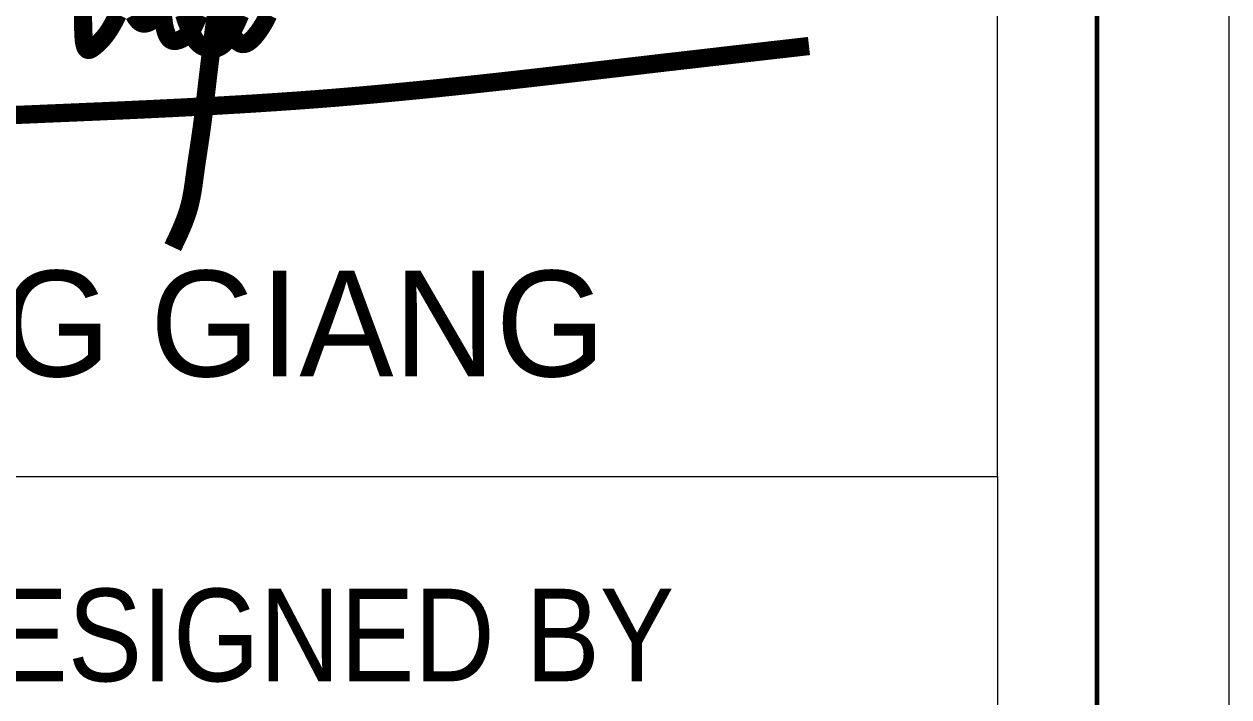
# Model space of a CAD drawing. Header units: millimetres. Extents: x 142758 to 365363, y -504867 to -415100.
# Drawn here: x 243238 to 244241, y -471670 to -471110 of the extents above; entities that cross this region are included whole.
import ezdxf
from ezdxf.enums import TextEntityAlignment as Align

# ---------------------------------------------------------------- set-up
doc = ezdxf.new("R2010")
doc.units = ezdxf.units.MM
doc.header["$LTSCALE"] = 20
doc.header["$MEASUREMENT"] = 0
doc.layers.get('Defpoints').update_dxf_attribs({"color": 1})
doc.layers.add('Khungten_LCDI', color=7, linetype='Continuous')
for name, color, linetype, lineweight in [('LC ISO', 153, 'Continuous', 13), ('LC Net thay', 7, 'Continuous', 25), ('LC Text1', 3, 'Continuous', 20)]:
    doc.layers.add(name, color=color, linetype=linetype, lineweight=lineweight)
doc.styles.add('Khungten', font='VHAVAN.TTF', dxfattribs={"width": 0.9, "height": 5000})
doc.styles.add('Title', font='VHBLACK.TTF', dxfattribs={"width": 0.8})
doc.styles.add('VNAVANTH', font='VHAVANB.TTF', dxfattribs={"width": 0.6})

# ---------------------------------------------------------------- blocks, each defined once
blk = doc.blocks.new('Mr. Giang')
at = {"layer": 'LC ISO', "const_width": 50}
for points in [[(2998.5, 162.6), (2998.5, 161), (2998.5, 159.3), (2998.5, 157.6), (2998.5, 156), (2998.5, 154.3), (2998.5, 152.6), (2998.5, 150.8), (2998.5, 149.1), (2998.5, 147.4), (2998.5, 145.6), (2998.5, 143.8), (2998.6, 141.9), (2998.6, 140.1), (2998.6, 138.2), (2998.7, 136.3), (2998.7, 134.3), (2998.7, 132.4), (2998.8, 130.3), (2998.8, 128.3), (2998.9, 126.2), (2999, 124), (2999, 121.8), (2999.1, 119.6), (2999.2, 117.3), (2999.3, 115), (2999.4, 112.6), (2999.5, 110.2), (2999.6, 107.8), (2999.7, 105.4), (2999.8, 102.9), (3000, 100.5), (3000.2, 98.1), (3000.4, 95.7), (3000.7, 93.3), (3000.9, 91), (3001.3, 88.7), (3001.6, 86.4), (3002, 84.3), (3002.4, 82.2), (3002.9, 80.2), (3003.4, 78.3), (3004, 76.5), (3004.6, 74.8), (3005.2, 73.3), (3006, 71.9), (3006.7, 70.6), (3007.6, 69.4), (3008.5, 68.4), (3009.4, 67.6), (3010.5, 67), (3011.6, 66.5), (3012.8, 66.3), (3014.1, 66.2), (3015.4, 66.4), (3016.8, 66.7), (3018.2, 67.2), (3019.8, 67.9), (3021.3, 68.8), (3022.9, 69.7), (3024.5, 70.8), (3026.2, 72), (3027.8, 73.2), (3029.5, 74.6), (3031.1, 75.9), (3032.8, 77.3), (3033.9, 78.3), (3035.9, 80.1), (3037.5, 81.5), (3039, 82.9), (3040.4, 84.3), (3041.9, 85.6), (3043.3, 87), (3044.7, 88.4), (3046, 89.8), (3047.4, 91.2), (3048.7, 92.6), (3050, 94), (3051.2, 95.4), (3052.5, 96.8), (3053.7, 98.2), (3054.9, 99.6), (3056, 101), (3057.2, 102.4), (3058.3, 103.8), (3059.4, 105.2), (3060.5, 106.6), (3061.6, 108), (3062.6, 109.4), (3063.7, 110.8), (3064.7, 112.3), (3065.7, 113.7), (3066.7, 115.2), (3067.7, 116.6), (3068.7, 118.1), (3069.6, 119.5), (3070.6, 121), (3071.5, 122.4), (3072.4, 123.9), (3073.3, 125.4), (3074.2, 126.9), (3075.1, 128.4), (3076, 129.9), (3076.9, 131.4), (3077.6, 132.6), (3078.7, 134.5), (3079.5, 136), (3080.4, 137.6), (3081.3, 139.2), (3082.1, 140.7), (3083, 142.3), (3083.8, 143.9), (3084.7, 145.5), (3085.5, 147.1), (3086.3, 148.7), (3087.2, 150.3), (3088, 151.9), (3088.8, 153.6), (3089.6, 155.2), (3090.4, 156.9), (3091.2, 158.5), (3092, 160.2), (3092.8, 161.8), (3093.6, 163.5)], [(3138.6, 162.7), (3139.7, 160.6), (3140.7, 158.8), (3141.8, 157.1), (3142.9, 155.4), (3144, 153.7), (3145.1, 152), (3146.3, 150.5), (3147.5, 148.9), (3148.8, 147.5), (3150.1, 146.1), (3151.4, 144.8), (3152.8, 143.6), (3154.2, 142.5), (3155.6, 141.6), (3157.1, 140.7), (3158.6, 140), (3160.1, 139.4), (3161, 139.1), (3163.3, 138.6), (3164.9, 138.5), (3166.5, 138.4), (3168.2, 138.5), (3169.8, 138.7), (3171.5, 139.1), (3173.2, 139.5), (3175, 140.1), (3176.7, 140.7), (3178.4, 141.5), (3180.1, 142.3), (3181.9, 143.2), (3183.6, 144.2), (3185.3, 145.2), (3187.1, 146.3), (3188.8, 147.5), (3190.5, 148.7), (3192.1, 149.9), (3193.8, 151.2), (3195.4, 152.6), (3197.1, 153.9), (3198.7, 155.3), (3199.8, 156.3), (3201.8, 158.1), (3203.3, 159.5), (3204.7, 160.9), (3206.2, 162.3)], [(3217.2, 163.2), (3217.4, 161.4), (3217.6, 159.6), (3217.8, 157.9), (3218, 156.1), (3218.2, 154.3), (3218.4, 152.5), (3218.7, 150.8), (3218.9, 149), (3219.1, 147.2), (3219.3, 145.5), (3219.7, 143.2), (3219.8, 141.9), (3220.1, 140.2), (3220.4, 138.4), (3220.6, 136.7), (3220.9, 134.9), (3221.2, 133.1), (3221.6, 131.3), (3221.9, 129.6), (3222.3, 127.8), (3222.7, 126), (3223.1, 124.2), (3223.6, 122.4), (3224.1, 120.6), (3224.6, 118.7), (3225.2, 116.9), (3225.6, 115.4), (3226.4, 113.2), (3227.1, 111.3), (3227.9, 109.5), (3228.7, 107.7), (3229.5, 105.9), (3230.4, 104.1), (3231.4, 102.4), (3232.4, 100.8), (3233.5, 99.3), (3234.6, 97.9), (3235.8, 96.6), (3237.1, 95.3), (3238.5, 94.3), (3239.9, 93.3), (3241, 92.7), (3243, 91.9), (3244.6, 91.5), (3246.3, 91.1), (3248, 91), (3249.8, 90.9), (3251.6, 91), (3253.5, 91.2), (3255.4, 91.5), (3257.3, 91.9), (3259.2, 92.4), (3261.1, 93), (3263, 93.7), (3264.9, 94.4), (3266.7, 95.3), (3268.6, 96.1), (3270.4, 97.1), (3272.6, 98.3), (3273.9, 99.1), (3275.5, 100.1), (3277.1, 101.2), (3278.7, 102.4), (3280.2, 103.6), (3281.7, 104.8), (3283.1, 106), (3284.5, 107.3), (3285.8, 108.6), (3287.2, 109.9), (3288.4, 111.2), (3289.6, 112.6), (3290.8, 114), (3292, 115.5), (3293.1, 116.9), (3294.2, 118.4), (3295.3, 119.9), (3296.3, 121.4), (3297.3, 123), (3298.3, 124.5), (3299.2, 126.1), (3300.2, 127.7), (3301.1, 129.3), (3302, 130.9), (3302.8, 132.6), (3303.7, 134.2), (3304.5, 135.9), (3305.3, 137.6), (3306.1, 139.3), (3306.9, 140.9), (3307.6, 142.6), (3308.4, 144.3), (3309.1, 146.1), (3309.9, 147.8), (3310.6, 149.5), (3311.3, 151.2), (3312.1, 152.9), (3312.8, 154.6), (3313.5, 156.4), (3314.2, 158.1), (3314.8, 159.5), (3315.7, 161.5), (3316.4, 163.2)], [(3276, 163.2), (3276.5, 161.4), (3277, 159.7), (3277.6, 157.9), (3278.1, 156.2), (3278.7, 154.5), (3279.2, 152.7), (3279.8, 151), (3280.4, 149.3), (3281, 147.6), (3281.6, 145.8), (3282.3, 144.1), (3282.9, 142.4), (3283.6, 140.7), (3284.2, 139), (3284.9, 137.3), (3285.6, 135.6), (3286.3, 133.9), (3287, 132.2), (3287.7, 130.5), (3288.4, 128.8), (3289.1, 127.1), (3289.8, 125.4), (3290.6, 123.8), (3291.3, 122.1), (3292.1, 120.4), (3292.9, 118.7), (3293.7, 117), (3294.5, 115.4), (3295.3, 113.7), (3296.1, 112), (3296.9, 110.3), (3297.7, 108.7), (3298.6, 107), (3299.4, 105.3), (3300.3, 103.7), (3301.2, 102.1), (3302.1, 100.5), (3303.1, 98.9), (3304, 97.3), (3305, 95.7), (3306, 94.2), (3307.1, 92.7), (3308.2, 91.2), (3309.3, 89.8), (3310.5, 88.4), (3311.7, 87), (3313, 85.7), (3314.3, 84.4), (3315.7, 83.1), (3317.1, 81.9), (3318.3, 81), (3320, 79.7), (3321.6, 78.6), (3323.2, 77.7), (3324.9, 76.7), (3326.6, 75.8), (3328.3, 75), (3330.1, 74.2), (3331.9, 73.5), (3333.7, 72.9), (3335.6, 72.3), (3337.4, 71.7), (3339.3, 71.3), (3341.2, 70.8), (3343.1, 70.5), (3345.1, 70.2), (3347, 70), (3348.9, 69.8), (3350.8, 69.7), (3352.7, 69.7), (3354.6, 69.7), (3356.5, 69.8), (3358.4, 70), (3360.2, 70.3), (3362, 70.6), (3363.8, 71), (3365.6, 71.4), (3367.5, 72.1), (3369, 72.6), (3370.6, 73.3), (3372.2, 74), (3373.8, 74.8), (3375.3, 75.7), (3376.8, 76.7), (3378.3, 77.7), (3379.7, 78.7), (3381.1, 79.9), (3382.5, 81), (3383.8, 82.3), (3385.1, 83.5), (3386.4, 84.9), (3387.7, 86.2), (3388.9, 87.6), (3390.1, 89.1), (3391.3, 90.5), (3392.4, 92), (3393.6, 93.6), (3394.7, 95.1), (3395.8, 96.7), (3396.9, 98.4), (3397.9, 100), (3399, 101.7), (3400, 103.3), (3401, 105), (3402, 106.7), (3403, 108.4), (3403.9, 110.1), (3404.9, 111.9), (3406.2, 114.3), (3406.8, 115.3), (3407.7, 117), (3408.6, 118.8), (3409.5, 120.5), (3410.4, 122.2), (3411.3, 123.9), (3412.2, 125.6), (3413.1, 127.3), (3413.9, 129), (3414.8, 130.8), (3415.6, 132.5), (3416.5, 134.2), (3417.3, 135.9), (3418.1, 137.6), (3419, 139.3), (3419.8, 141), (3420.6, 142.7), (3421.4, 144.4), (3422.1, 146.1), (3422.9, 147.8), (3423.7, 149.5), (3424.4, 151.2), (3425.2, 152.9), (3425.9, 154.6), (3426.7, 156.3), (3427.4, 158), (3428.1, 159.7), (3428.9, 161.4), (3429.6, 163.1)], [(3386.2, 162.7), (3386.7, 160.8), (3387.3, 158.8), (3387.7, 157.7), (3388.5, 154.9), (3389.2, 152.9), (3389.8, 150.9), (3390.5, 148.8), (3391.2, 146.8), (3391.9, 144.7), (3392.6, 142.6), (3393.4, 140.5), (3394.1, 138.4), (3394.9, 136.4), (3395.7, 134.3), (3396.5, 132.2), (3397.4, 130.1), (3398.2, 128), (3399.1, 126), (3400, 123.9), (3400.9, 121.9), (3401.8, 119.9), (3402.7, 117.9), (3403.7, 116), (3404.6, 114.1), (3405.6, 112.2), (3406.6, 110.3), (3407.6, 108.5), (3408.6, 106.7), (3409.7, 105), (3410.7, 103.3), (3411.8, 101.6), (3412.9, 100), (3414, 98.5), (3415.1, 97), (3416.2, 95.5), (3417.4, 94.1), (3418.5, 92.8), (3419.7, 91.6), (3420.9, 90.4), (3422.1, 89.3), (3423.3, 88.2), (3424.5, 87.3), (3425.8, 86.4), (3427, 85.6), (3428.3, 84.8), (3429.6, 84.2), (3430.8, 83.7), (3432.1, 83.2), (3433.4, 82.8), (3434.8, 82.6), (3436.1, 82.4), (3437.2, 82.3), (3438.8, 82.4), (3440.2, 82.5), (3441.5, 82.7), (3442.9, 83.1), (3444.3, 83.5), (3445.7, 84), (3447.1, 84.6), (3448.5, 85.3), (3449.9, 86.1), (3451.4, 86.9), (3452.8, 87.8), (3454.2, 88.8), (3455.6, 89.8), (3457, 91), (3458.5, 92.1), (3459.9, 93.4), (3461.3, 94.7), (3462.7, 96), (3464.1, 97.4), (3465.5, 98.9), (3466.9, 100.3), (3468.3, 101.9), (3469.7, 103.5), (3471, 105.1), (3472.4, 106.7), (3473.7, 108.4), (3475.1, 110.1), (3476.4, 111.8), (3477.7, 113.5), (3479, 115.3), (3480.3, 117.1), (3481.5, 118.9), (3482.8, 120.7), (3484, 122.5), (3485.2, 124.3), (3486.4, 126.1), (3487.6, 127.9), (3488.7, 129.7), (3489.8, 131.5), (3490.9, 133.3), (3492, 135), (3493.1, 136.8), (3494.1, 138.6), (3495.1, 140.3), (3496.1, 142.1), (3497.1, 143.8), (3498, 145.5), (3499, 147.3), (3499.9, 149), (3500.8, 150.7), (3501.7, 152.4), (3502.5, 154.1), (3503.4, 155.8), (3504.2, 157.5), (3505, 159.2), (3505.8, 160.9), (3506.6, 162.6)], [(3363, 162), (3362.7, 160.2), (3362.5, 158.4), (3362.2, 156.6), (3362, 154.8), (3361.7, 153), (3361.4, 151.2), (3361.2, 149.3), (3360.9, 147.5), (3360.7, 145.7), (3360.4, 143.9), (3360.2, 142.1), (3359.9, 140.3), (3359.7, 138.5), (3359.4, 136.6), (3359.2, 134.8), (3358.9, 133), (3358.7, 131.2), (3358.4, 129.4), (3358.2, 127.6), (3357.9, 125.7), (3357.7, 123.9), (3357.5, 122.1), (3357.2, 120.3), (3357, 118.5), (3356.7, 116.7), (3356.5, 114.8), (3356.2, 113), (3356, 111.2), (3355.7, 109.4), (3355.5, 107.6), (3355.3, 105.8), (3355, 103.9), (3354.8, 102.1), (3354.5, 100.3), (3354.3, 98.5), (3354.1, 96.7), (3353.8, 94.9), (3353.6, 93), (3353.4, 91.2), (3353.1, 89.4), (3352.9, 87.6), (3352.6, 85.8), (3352.4, 83.9), (3352.2, 82.1), (3351.9, 80.3), (3351.7, 78.5), (3351.5, 76.7), (3351.2, 74.9), (3351, 73), (3350.8, 71.2), (3350.5, 69.4), (3350.3, 67.6), (3350.1, 65.8), (3349.8, 63.9), (3349.6, 62.1), (3349.4, 60.3), (3349.2, 58.5), (3348.9, 56.7), (3348.7, 54.8), (3348.5, 53), (3348.2, 51.2), (3348, 49.4), (3347.8, 47.6), (3347.6, 45.7), (3347.3, 43.9), (3347.1, 42.1), (3346.9, 40.3), (3346.7, 38.5), (3346.4, 36.6), (3346.2, 34.8), (3346, 33), (3345.8, 31.2), (3345.5, 29.4), (3345.3, 27.5), (3345.1, 25.7), (3344.9, 23.9), (3344.7, 22.1), (3344.4, 20.3), (3344.2, 18.4), (3344, 16.6), (3343.8, 14.8), (3343.6, 13), (3343.3, 11.2), (3343.1, 9.3), (3342.9, 7.5), (3342.7, 5.7), (3342.5, 3.9), (3342.3, 2), (3342, 0.2), (3341.8, -1.6), (3341.6, -3.4), (3341.3, -6), (3341.2, -7.1), (3341, -8.9), (3340.7, -10.7), (3340.5, -12.5), (3340.3, -14.3), (3340.1, -16.2), (3339.9, -18), (3339.7, -19.8), (3339.5, -21.6), (3339.2, -23.4), (3339, -25.3), (3338.8, -27.1), (3338.6, -28.9), (3338.4, -30.7), (3338.2, -32.6), (3338, -34.4), (3337.8, -36.2), (3337.5, -38), (3337.3, -39.8), (3337.1, -41.7), (3336.9, -43.5), (3336.7, -45.3), (3336.5, -47.1), (3336.3, -48.9), (3336.1, -50.8), (3335.8, -52.6), (3335.6, -54.4), (3335.4, -56.2), (3335.2, -58), (3335, -59.9), (3334.8, -61.7), (3334.6, -63.5), (3334.4, -65.3), (3334.1, -67.1), (3333.9, -69), (3333.7, -70.8), (3333.5, -72.6), (3333.3, -74.4), (3333.1, -76.2), (3332.8, -78.1), (3332.6, -79.9), (3332.4, -81.7), (3332.2, -83.5), (3332, -85.3), (3331.8, -87.2), (3331.5, -89), (3331.3, -90.8), (3331.1, -92.6), (3330.9, -94.4), (3330.6, -96.3), (3330.4, -98.1), (3330.2, -99.9), (3330, -101.7), (3329.8, -103.5), (3329.5, -105.3), (3329.3, -107.2), (3329.1, -109), (3328.8, -110.8), (3328.6, -112.6), (3328.4, -114.4), (3328.2, -116.3), (3327.9, -118.1), (3327.7, -119.9), (3327.5, -121.7), (3327.2, -123.5), (3327, -125.3), (3326.8, -127.1), (3326.5, -129), (3326.3, -130.8), (3326.1, -132.6), (3325.8, -134.4), (3325.6, -136.2), (3325.3, -138), (3325.1, -139.9), (3324.8, -141.7), (3324.6, -143.5), (3324.4, -145.3), (3324.1, -147.1), (3323.9, -148.9), (3323.6, -150.7), (3323.4, -152.5), (3323.1, -154.4), (3322.9, -156.2), (3322.6, -158), (3322.3, -159.8), (3322.2, -160.9), (3321.8, -163.4), (3321.6, -165.2), (3321.3, -167), (3321, -168.9), (3320.8, -170.7), (3320.5, -172.5), (3320.3, -174.3), (3320, -176.1), (3319.7, -177.9), (3319.5, -179.7), (3319.2, -181.5), (3318.9, -183.3), (3318.6, -185.1), (3318.4, -187), (3318.1, -188.8), (3317.8, -190.6), (3317.6, -192.4), (3317.3, -194.2), (3317, -196), (3316.7, -197.8), (3316.5, -199.6), (3316.2, -201.4), (3315.9, -203.2), (3315.6, -205), (3315.4, -206.9), (3315.1, -208.7), (3314.8, -210.5), (3314.5, -212.3), (3314.3, -214.1), (3314, -215.9), (3313.7, -217.7), (3313.4, -219.5), (3313.2, -221.3), (3312.9, -223.2), (3312.6, -225), (3312.3, -226.8), (3312.1, -228.6), (3311.8, -230.4), (3311.5, -232.2), (3311.3, -234), (3311, -235.8), (3310.7, -237.7), (3310.4, -239.5), (3310.2, -241.3), (3309.9, -243.1), (3309.6, -244.9), (3309.4, -246.7), (3309.1, -248.5), (3308.8, -250.4), (3308.6, -252.2), (3308.3, -254), (3308.1, -255.8), (3307.8, -257.6), (3307.5, -259.4), (3307.3, -261.3), (3307, -263.1), (3306.8, -264.9), (3306.5, -266.7), (3306.3, -268.5), (3306, -270.4), (3305.8, -272.2), (3305.5, -274), (3305.3, -275.8), (3305, -277.7), (3304.8, -279.5), (3304.6, -281.3), (3304.3, -283.1), (3304.1, -285), (3303.8, -286.8), (3303.6, -288.6), (3303.3, -290.4), (3303.1, -292.2), (3302.8, -294.1), (3302.6, -295.9), (3302.3, -297.7), (3302.1, -299.5), (3301.8, -301.4), (3301.5, -303.2), (3301.3, -305), (3301, -306.8), (3300.7, -308.6), (3300.5, -310.4), (3300.2, -312.3), (3299.9, -314.1), (3299.6, -315.9), (3299.3, -317.7), (3299, -319.5), (3298.7, -321.3), (3298.4, -323.1), (3298.1, -324.9), (3297.8, -326.7), (3297.5, -328.5), (3297.2, -330.3), (3296.8, -332.1), (3296.5, -333.9), (3296.2, -335.7), (3295.8, -337.5), (3295.5, -339.3), (3295.1, -341.1), (3294.7, -342.9), (3294.3, -344.7), (3294, -346.5), (3293.6, -348.3), (3293.2, -350), (3292.8, -351.8), (3292.3, -353.6), (3291.9, -355.4), (3291.5, -357.1), (3291, -358.9), (3290.6, -360.7), (3290.1, -362.4), (3289.8, -363.6), (3289.1, -366), (3288.7, -367.7), (3288.2, -369.5), (3287.6, -371.2), (3287.1, -373), (3286.6, -374.7), (3286.1, -376.4), (3285.5, -378.2), (3284.9, -379.9), (3284.4, -381.6), (3283.8, -383.4), (3283.2, -385.1), (3282.6, -386.8), (3282, -388.6), (3281.4, -390.3), (3280.8, -392), (3280.2, -393.7), (3279.6, -395.4), (3278.9, -397.1), (3278.3, -398.9), (3277.6, -400.6), (3277, -402.3), (3276.3, -404), (3275.7, -405.7), (3275, -407.4), (3274.3, -409.1), (3273.6, -410.8), (3272.9, -412.5), (3272.2, -414.2), (3271.5, -415.9), (3270.8, -417.6), (3270.1, -419.2), (3269.4, -420.9), (3268.7, -422.6), (3267.9, -424.3), (3267.2, -426), (3266.5, -427.7), (3265.7, -429.4), (3265, -431), (3264.2, -432.7), (3263.5, -434.4), (3262.7, -436.1), (3262, -437.8), (3261.2, -439.4), (3260.4, -441.1), (3259.7, -442.8), (3258.9, -444.5), (3258.1, -446.1), (3257.3, -447.8), (3256.6, -449.5), (3255.8, -451.1), (3255, -452.8), (3254.2, -454.5), (3253.4, -456.1), (3252.6, -457.8), (3251.8, -459.5), (3251, -461.1), (3250.2, -462.8), (3249.4, -464.5), (3248.7, -466.1), (3247.9, -467.8), (3247.1, -469.5), (3246.3, -471.1), (3245.5, -472.8), (3244.7, -474.5)], [(2808.5, -112.4), (2819.3, -111.9), (2830.2, -111.5), (2841, -111), (2851.8, -110.6), (2862.7, -110.1), (2873.5, -109.7), (2884.3, -109.2), (2895.2, -108.7), (2906, -108.3), (2916.8, -107.8), (2927.7, -107.4), (2938.5, -106.9), (2949.3, -106.5), (2960.2, -106), (2971, -105.5), (2981.8, -105.1), (2992.7, -104.6), (3003.5, -104.1), (3014.4, -103.7), (3025.2, -103.2), (3036, -102.7), (3046.9, -102.3), (3057.7, -101.8), (3068.5, -101.3), (3079.4, -100.8), (3090.2, -100.4), (3101, -99.9), (3111.9, -99.4), (3122.7, -98.9), (3133.5, -98.4), (3144.4, -97.9), (3155.2, -97.4), (3166.1, -96.9), (3176.9, -96.4), (3187.7, -95.9), (3198.6, -95.4), (3209.4, -94.8), (3220.2, -94.3), (3231.1, -93.8), (3241.9, -93.3), (3252.7, -92.7), (3263.6, -92.2), (3274.4, -91.6), (3285.2, -91.1), (3296.1, -90.5), (3306.9, -89.9), (3317.7, -89.4), (3328.5, -88.8), (3339.4, -88.2), (3350.2, -87.6), (3361, -87), (3371.9, -86.4), (3382.7, -85.8), (3393.5, -85.2), (3404.3, -84.5), (3415.2, -83.9), (3426, -83.3), (3436.8, -82.6), (3447.6, -81.9), (3458.5, -81.3), (3469.3, -80.6), (3480.1, -79.9), (3490.9, -79.2), (3501.8, -78.5), (3512.6, -77.8), (3523.4, -77.1), (3534.2, -76.4), (3545, -75.6), (3555.9, -74.9), (3566.7, -74.1), (3577.5, -73.4), (3588.3, -72.6), (3599.1, -71.8), (3609.9, -71), (3620.7, -70.2), (3631.6, -69.4), (3642.4, -68.6), (3650.9, -67.9), (3664, -66.9), (3674.8, -66), (3685.6, -65.2), (3696.4, -64.3), (3707.2, -63.4), (3718, -62.5), (3728.8, -61.6), (3739.6, -60.7), (3750.4, -59.7), (3761.2, -58.8), (3772, -57.8), (3782.8, -56.9), (3793.6, -55.9), (3804.4, -54.9), (3815.2, -53.9), (3826, -52.9), (3836.8, -51.9), (3847.6, -50.9), (3858.4, -49.9), (3869.2, -48.9), (3880, -47.8), (3890.7, -46.8), (3901.5, -45.7), (3912.3, -44.7), (3923.1, -43.6), (3933.9, -42.5), (3944.7, -41.4), (3955.5, -40.4), (3966.3, -39.3), (3977, -38.2), (3987.8, -37), (3998.6, -35.9), (4009.4, -34.8), (4020.2, -33.7), (4031, -32.5), (4041.7, -31.4), (4052.5, -30.3), (4063.3, -29.1), (4074.1, -27.9), (4084.9, -26.8), (4095.6, -25.6), (4106.4, -24.4), (4117.2, -23.3), (4128, -22.1), (4138.8, -20.9), (4149.5, -19.7), (4160.3, -18.5), (4171.1, -17.3), (4181.9, -16.1), (4192.6, -14.9), (4203.4, -13.7), (4214.2, -12.5), (4225, -11.3), (4235.7, -10), (4246.5, -8.8), (4257.3, -7.6), (4268.1, -6.3), (4278.8, -5.1), (4289.6, -3.9), (4300.4, -2.6), (4311.1, -1.4), (4321.9, -0.2), (4332.7, 1.1), (4343.5, 2.3), (4354.2, 3.6), (4365, 4.8), (4375.8, 6.1), (4386.5, 7.3), (4397.3, 8.6), (4408.1, 9.8), (4418.9, 11.1), (4429.6, 12.3), (4440.4, 13.6), (4451.2, 14.9), (4461.9, 16.1), (4472.7, 17.4), (4483.5, 18.6), (4494.2, 19.9), (4505, 21.1), (4515.8, 22.4), (4526.6, 23.6), (4537.3, 24.9), (4547.9, 26.1), (4558.9, 27.4), (4569.6, 28.7), (4580.4, 29.9), (4591.2, 31.2), (4601.9, 32.4), (4612.7, 33.6), (4623.5, 34.9), (4634.3, 36.1), (4645, 37.4), (4655.8, 38.6), (4666.6, 39.9), (4677.3, 41.1), (4688.1, 42.3), (4698.9, 43.6), (4709.7, 44.8), (4720.4, 46.1), (4731.2, 47.3), (4742, 48.5), (4752.7, 49.8), (4763.5, 51), (4774.3, 52.2), (4785, 53.5), (4795.8, 54.7), (4806.6, 55.9), (4817.4, 57.2), (4828.1, 58.4), (4838.9, 59.6), (4849.7, 60.9), (4860.4, 62.1), (4871.2, 63.3), (4882, 64.6), (4892.8, 65.8), (4903.5, 67), (4914.3, 68.2), (4925.1, 69.5), (4935.8, 70.7), (4946.6, 71.9), (4957.4, 73.2), (4968.2, 74.4), (4978.9, 75.6), (4989.7, 76.8)]]:
    blk.add_lwpolyline(points, dxfattribs=at)
blk = doc.blocks.new('Nha o can bo nhan vien Trung doan')
at = {"layer": 'Defpoints', "lineweight": 0}
blk.add_lwpolyline([(-1200, -14850), (-1200, 14850), (40800, 14850), (40800, -14850)], close=True, dxfattribs=at)
at = {"layer": 'Khungten_LCDI', "color": 5, "lineweight": 25}
blk.add_line((40600, -14650), (40600, 14650), dxfattribs=at)
at = {"layer": 'Khungten_LCDI', "color": 5, "lineweight": 60}
blk.add_lwpolyline([(0, -14650), (0, 14650), (40600, 14650), (40600, -14650)], close=True, dxfattribs=at)
at = {"layer": 'Khungten_LCDI', "color": 9, "lineweight": 15}
for points in [[(36750, -1521.9), (40450, -1521.9), (40450, 446.3), (36750, 446.3)], [(36750, -1521.9), (40450, -1521.9), (40450, -3535.5), (36750, -3535.5)], [(36750, -1521.9), (40450, -1521.9), (40450, -3535.5), (36750, -3535.5)]]:
    blk.add_lwpolyline(points, close=True, dxfattribs=at)
at = {"layer": 'LC ISO', "xscale": 0.5517597090018896, "yscale": 0.5517597090018896, "zscale": 0.5517597090018896}
blk.add_blockref('Mr. Giang', (37411.4, -913.2), dxfattribs=at)
at = {"color": 7, "style": 'VNAVANTH'}
blk.add_text('ths. bïi tr\xadêng giang', height=160, dxfattribs=at).set_placement((38514.7, -1370.7), align=Align.CENTER)
at = {"color": 7, "style": 'Khungten', "width": 0.9}
blk.add_text('chñ tr× thiÕt kÕ - designed by', height=140, dxfattribs=at).set_placement((38565.6, -1831.8), align=Align.CENTER)
at = {"color": 7, "style": 'Khungten', "width": 0.8}
for tag, p in [('REVISION', (39498.8, -10746.3)), ('NGAYHT', (39546.1, -11609.4))]:
    blk.add_attdef(tag, text='', height=200, dxfattribs=at).set_placement(p, align=Align.CENTER)
at = {"layer": 'LC Text1', "style": 'Title', "width": 1.485915}
for tag, p, p2 in [('TENBANVE1', (36912.7, -8885.8), (40339.1, -8885.8)), ('TENBANVE2', (36912.7, -9562.5), (40339.1, -9562.5))]:
    blk.add_attdef(tag, text='', height=250, dxfattribs=at).set_placement(p, p2, align=Align.FIT)
at = {"layer": 'LC Text1', "style": 'Title', "width": 0.7}
blk.add_attdef('SOBANVE', text='', height=250, dxfattribs=at).set_placement((39562, -13896.2), align=Align.CENTER)

msp = doc.modelspace()

# ---------------------------------------------------------------- block references
at = {"layer": 'LC Net thay', "xscale": 0.55, "yscale": 0.55, "zscale": 0.55}
msp.add_blockref('Nha o can bo nhan vien Trung doan', (221801.3, -470649.3), dxfattribs=at)

doc.saveas('drawing.dxf')
